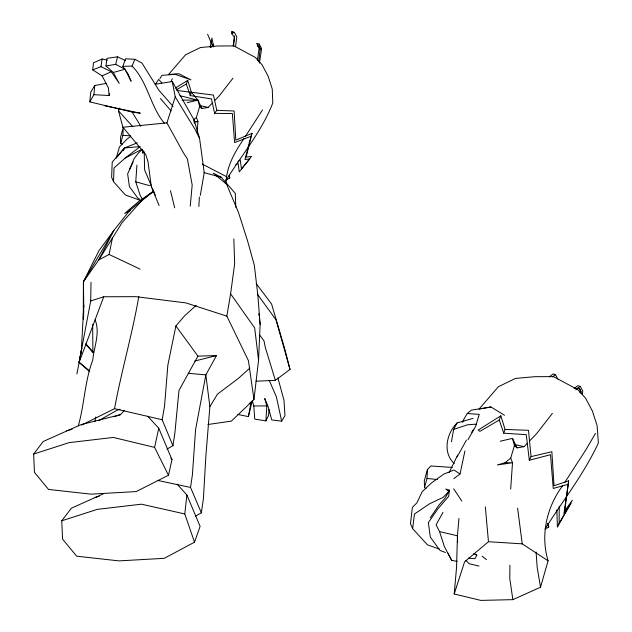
<?xml version="1.0" encoding="UTF-8"?>
<svg xmlns="http://www.w3.org/2000/svg" width="632" height="632" viewBox="0 0 632 632"><rect width="100%" height="100%" fill="white"/><g stroke="black" fill="none" stroke-linecap="round" stroke-linejoin="round"><path stroke-width="0.95" d="M83.266 319.192L83.424 281.753L98.987 250.62L114.013 230.222L129.734 210.424L153.323 191.164M556.871 509.961L557.392 526.898L559.146 523.312L559.225 506.161M509.921 565.261L509.779 578.557L512.868 599.649L480.849 600.4L454.203 594.001L456.565 567.252L457.434 535.794L458.943 518.477M83.566 319.184L83.74 309.332M83.779 307.357L83.424 281.753L114.013 230.222L98.774 259.91L83.424 281.753M89.309 371.411L79.126 362.326L90.7 300.95L91.016 282.299M142.911 150.535L142.848 153.26L142.729 150.384M237.861 414.474L248.392 416.599L251.165 401.762M113.523 181.684L114.021 167.97L125.065 158.119L140.201 146.577L124.528 147.928L112.22 162.092L111.627 177.276L113.523 181.684L125.397 194.98L140.628 200.478M207.896 424.507L231.352 421.125L253.961 399.543L258.559 360.208L260.131 324.327L257.769 294.322L254.301 265.132L247.554 240.816L238.683 213.047L226.643 184.268L213.292 173.152L221.326 177.323L235.286 193.376L235.799 207.185M120.728 143.235L122.892 135.327L123.272 127.474L120.515 137.373L120.728 143.235L122.087 144.459M425.984 488.749L424.546 487.454L427.011 478.448L427.445 469.505L430.89 465.989L452.315 467.411M198.859 206.522L199.357 197.01M76.914 373.915L81.338 350.736L83.811 305.39M226.058 183.62C226.13 166.872 234.922 151.822 244.102 138.392M252.318 400.609L253.795 405.989L254.743 419.111L265.898 420.873L266.838 405.886L264.729 398.523L268.134 406.55L271.752 419.917L281.643 421.181L284.977 415.611L283.966 400.143L277.882 377.897M197.216 132.159L197.95 121.565L196.394 117.426L199.641 106.484L197.919 100.148L191.409 92.304L187.712 80.335L175.254 88.164M510.68 489.105L512.505 462.766L510.727 458.058L514.432 445.599L512.473 438.379L500.188 441.231M142.319 199.341L140.051 195.051L135.762 181.826L136.939 165.078M196.228 305.272L184.536 315.889L175.894 325.954L197.935 356.124L216.5 355.587L205.835 374.879L209.879 406.645L205.921 455.364L203.401 498.719L201.363 512.836L195.43 516.162M269.027 409.576L268.553 415.437L265.898 420.873M104.778 105.757L140.288 113.175L132.12 112.061L89.791 101.87L93.915 94.674L94.737 85.502L106.713 83.337M190.232 206.214L192.183 184.971L187.404 159.027L183.217 152.462L166.911 122.861L175.238 96.901L172.26 81.52L155.188 84.293M89.791 101.87L90.731 92.114L94.737 85.502M93.915 94.674L109.154 95.543L109.336 93.702M103.648 493.703L71.353 508.215L61.762 520.8L62.568 539.112L76.669 556.192L118.982 560.892L164.265 558.325L194.522 542.177L184.789 513.958L186.867 494.951L177.181 484.246M233.564 46.073L234.543 37.272L231.557 33.591L231.912 31.6L234.275 32.279L236.81 36.846L235.546 46.657M581.084 393.554L581.306 391.595L578.383 387.582L576.882 388.751M430.274 517.782L438.995 505L444.881 498.419L448.933 491.491L445.797 489.049L449.376 490.14L448.673 496.349L437.826 508.95L428.346 522.648L430.345 537.176L440.054 550.448L445.497 552.502M109.154 95.543L108.412 87.951L102.1 75.848L92.699 69.86L93.52 62.773L102.092 59.005L107.432 60.214M568.239 484.246L568.642 480.873L554.011 485.724L551.862 451.714L531.054 456.628L529.316 460.246L550.496 454.708L553.253 488.481L568.239 484.246L563.902 513.769L570.965 503.269L557.392 526.898M439.351 549.121L427.39 544.8L412.657 528.668L414.426 514.029L429.61 503.759L443.056 497.408L448.933 491.491L449.376 490.14M92.699 69.86L100.994 66.66L111.279 71.716L119.219 83.392L113.318 72.459L105.986 65.949L106.919 58.373L117.489 56.801L125.507 60.585M233.192 45.828L234.456 35.945M579.994 392.717L580.342 390.015L579.497 388.569M582.277 394.479L582.736 390.916L580.2 386.35L577.798 385.678L574.133 388.601M568.642 480.873L564.676 511.019L572.308 500.252L559.146 523.312M253.961 399.543L248.431 360.682L226.849 316.134L230.601 293.825L234.662 263.86L233.824 238.943M100.994 66.66L102.092 59.005M201.363 512.836L190.532 487.454L192.405 474.782L195.549 429.768L205.835 374.879L188.249 373.291M167.03 449.076L172.947 445.718L174.867 433.141L178.982 390.434L197.935 356.124M138.819 296.305C132.357 334.091 121.47 370.968 114.526 408.691L81.544 425.099M200.305 195.406L204.231 172.678L199.57 138.361L193.929 119.669L172.26 81.52M258.599 61.794L260.163 49.264L259.065 44.019L256.655 43.347L260.163 49.264L257.248 45.251L259.207 47.684L257.406 60.427M172.947 445.718L162.148 419.727L164.51 406.384L167.867 365.027L175.894 325.954M451.461 441.705L453.65 429.381L457.047 422.966L473.044 418.368M81.338 350.736L81.836 348.042M259.452 63.129L261.601 48.585L259.065 44.019M89.76 371.031L79.126 362.326L81.765 348.335M210.164 47.226L211.91 38.054L213.671 46.808M212.787 46.049L213.142 44.185M94.824 421.765L95.788 416.986M153.726 191.212L141.837 200.549L122.26 222.377L98.774 259.91L109.075 254.467L112.488 237.679M453.855 478.606L460.033 474L464.923 450.956M252.215 401.083L248.392 416.599M124.362 410.35L120.515 414.655L80.967 424.649L43.237 441.468L33.646 454.053L34.452 472.365L48.553 489.445L90.866 494.145L136.156 491.578L168.483 475.24L154.595 447.393L158.758 428.204L147.675 416.227M168.483 475.24L171.983 459.614L158.758 428.204M105.986 65.949L115.719 64.338L117.489 56.801M78.297 425.881C84.467 404.243 84.735 381.191 92.746 360.082C94.034 346.755 100.377 332.945 95.092 319.752M252.01 133.32L250.975 136.33L234.606 142.571L232.371 113.523L214.611 113.373L216.792 110.316L234.124 110.987L235.807 140.17L252.01 133.32L246.164 157.155L251.544 156.381L241.448 168.855L240.271 160.022L237.853 161.705M250.975 136.33L244.955 159.541L249.806 158.964L239.252 171.88L238.114 163.388L235.657 164.81M159.098 205.511L151.317 186.685L147.999 161.674L145.747 154.54L122.932 127.253L118.46 110.813L119.203 108.04M427.445 469.505L424.309 480.778L424.546 487.454M512.868 599.649L540.502 587.247L548.086 560.805C540.265 535.13 546.727 507.172 562.519 485.889M457.078 456.928L466.487 440.046M454.203 594.001L464.599 561.824L488.465 541.711L522.23 543.86L548.086 560.805M214.611 113.373L211.475 98.892L190.256 95.606L191.409 92.304L213.442 95.069L216.792 110.316M529.316 460.246L526.266 434.666L503.736 433.204L505.047 429.436L500.844 415.809L478.14 430.076L479.901 431.356L499.248 420.019L500.844 415.809M194.522 542.177L200.099 526.361L186.867 494.951M115.719 64.338L125.041 69.251L131.101 81.275L128.138 74.189L122.829 66.36L125.531 58.8L134.885 59.29L142.002 63.097L158.948 90.305L173.081 106.397M79.126 362.326L103.743 296.764L135.809 296.669L185.903 302.91L226.849 316.134M176.968 89.499L186.314 84.032L187.712 80.335M123.43 150.724L124.528 147.928L137.278 142.848M164.391 123.224C150.021 106.105 147.991 82.144 132.064 66.068L134.885 59.29M171.13 81.481L172.307 78.763M129.339 169.55L134.166 158.569L138.582 152.857L142.326 149.31M133.147 162.045L127.64 173.816L129.394 186.566L137.926 198.227L139.672 199.056M449.154 472.515L457.647 455.103M475.264 554.067L476.797 555.228L474.94 558.704L468.423 558.159M443.016 512.339L436.088 524.821L439.532 531.591L444.414 546.664L451.635 560.331L457.189 561.421M467.98 439.674L475.572 426.584L479.254 414.379L467.198 413.549L462.292 421.931M595.462 433.37L586.054 449.534L564.621 482.627M159.92 78.613L161.887 75.35L175.19 74.331L190.951 79.869L178.801 73.707L168.523 74.521L185.547 54.794L200.502 47.526L217.297 46.002L233.927 45.915L255.352 57.441L262.059 64.812L268.079 76.077L272.258 89.025L272.795 102.977C261.822 131.33 241.906 154.714 226.051 180.333M209.879 406.645L217.487 394.115L238.209 378.552L249.838 368.069M245.137 136.796L262.525 109.944M155.638 84.024L158.632 79.427L161.863 82.895M545.029 528.913C563.072 500.457 584.102 473.747 598.354 443.04L597.137 425.707L592.374 410.958L585.524 398.128L577.885 389.731L553.482 376.609L534.546 376.704L515.404 378.45L498.379 386.721L478.985 409.188L480.826 408.849M471.685 432.28L473.242 429.95M457.047 422.966C446.516 433.433 442.361 452.591 454.297 463.604M232.963 78.21L219.209 95.898L214.643 100.646M552.384 413.391L536.718 433.536L529.403 441.136M124.528 147.928L116.217 158.126L119.472 146.885L126.945 139.166L130.729 136.449M462.561 422.184L463.809 420.762M199.641 106.484L201.948 108.483L208.118 107.424L212.684 102.676M514.432 445.599L517.047 447.875L524.078 446.666L527.404 443.214M193.566 119.764L196.394 117.426M505.094 462.719L512.505 462.766L497.384 464.939L505.094 462.719L510.727 458.058M467.198 413.549L471.425 410.136L490.938 406.969L504.534 415.279M549.382 376.854L553.055 373.931L555.417 374.61L557.953 379.176M552.494 376.941L555.417 374.61M575.823 389.841L580.2 386.35M256.039 381.215L275.37 380.353L290.017 369.404L284.55 348.113L271.555 303.952L256.165 283.547M153.489 191.322L139.214 201.079L124.733 213.418L130.587 210.409M98.663 420.667L117.252 410.128L120.064 409.212M142.097 149.184L125.065 158.119M225.75 180.128L229.772 178.011L229.195 175.333M545.487 528.779L548.75 527.072L547.96 523.454M231.557 33.591L234.275 32.279M102.1 75.848L111.279 71.716M114.013 416.796L120.515 414.655M453.65 429.381L467.704 424.759L476.394 424.127M33.646 454.053L69.165 442.621L113.349 437.439L154.595 447.393M61.762 520.8L97.281 509.368L141.465 504.186L184.789 513.958M90.7 300.95L103.743 296.764M113.318 72.459L125.041 69.251M66.486 430.811L72.095 429.302M94.603 497.558L99.264 496.31M194.775 361.022L216.5 355.587M187.135 102.653L197.919 100.148L201.948 108.483M482.658 408.509L490.938 406.969M194.158 122.102L197.95 121.565L194.229 121.534M166.911 122.861L122.932 127.253M122.829 66.36L132.064 66.068M253.795 405.989L266.838 405.886M182.269 100.085L197.919 100.148L179.875 95.716M505.047 429.436L528.494 430.313L531.054 456.628M122.892 135.327L130.484 135.864M427.011 478.448L437.376 479.53M176.865 90.439L191.409 92.304L189.41 93.141L190.256 95.606M157.336 480.344L190.532 487.454M200.486 105.686L208.118 107.424M514.519 444.493L524.078 446.666M114.526 408.691L162.148 419.727M439.532 531.591L457.434 535.794L457.6 542.319M473.605 553.751L476.797 555.228M478.985 566.067L469.221 563.768L465.879 560.481M249.213 403.169L251.094 403.651M203.978 172.583L221.326 177.323M140.114 269.121L109.075 254.467M135.762 181.826L149.602 185.674M202.169 164.02L226.501 176.66M460.033 474L453.974 470.011L443.704 474.142L431.624 482.824L422.176 491.696L416.93 502.819L412.38 507.338L410.492 523.652L412.657 528.668M482.042 556.168L486.498 559.66M85.936 343.982L93.141 351.85M118.46 110.813L132.791 126.661M160.441 98.553L171.161 110.979M85.755 344.021L92.896 352.759L92.651 324.311M170.814 458.074L171.983 459.614M259.633 335.023L264.026 340.94L265.258 347.237L275.37 380.353M257.35 294.172L275.979 319.76L290.017 369.404M230.601 293.825L254.68 327.937L258.559 360.208M453.65 488.765L461.826 501.089M132.12 112.061L140.841 126.321M175.238 96.901L195.083 129.41L199.57 138.361M231.912 31.6L232.766 33.046M448.033 553.19L451.635 560.331M512.473 438.379L517.047 447.875M269.177 380.227L276.421 396.904L281.643 421.181M207.604 34.239L212.873 46.744M211.238 47.297L210.488 45.512L210.843 47.266M151.506 186.219L144.61 169.905L144.215 151.751M152.273 188.036L155.338 195.288M499.248 420.019L503.736 433.204M186.314 84.032L189.102 92.225M547.644 523.296L548.75 527.072M229.226 176.154L229.772 178.011M170.474 190.674L174.693 207.794M540.502 587.247L537.145 567.054L536.094 551.997M193.929 119.669L194.451 123.2M517.6 508.096L522.23 543.86M258.772 313.685L259.017 315.621M259.389 318.52L260.131 324.327M488.465 541.711L485.329 506.864"/></g></svg>
